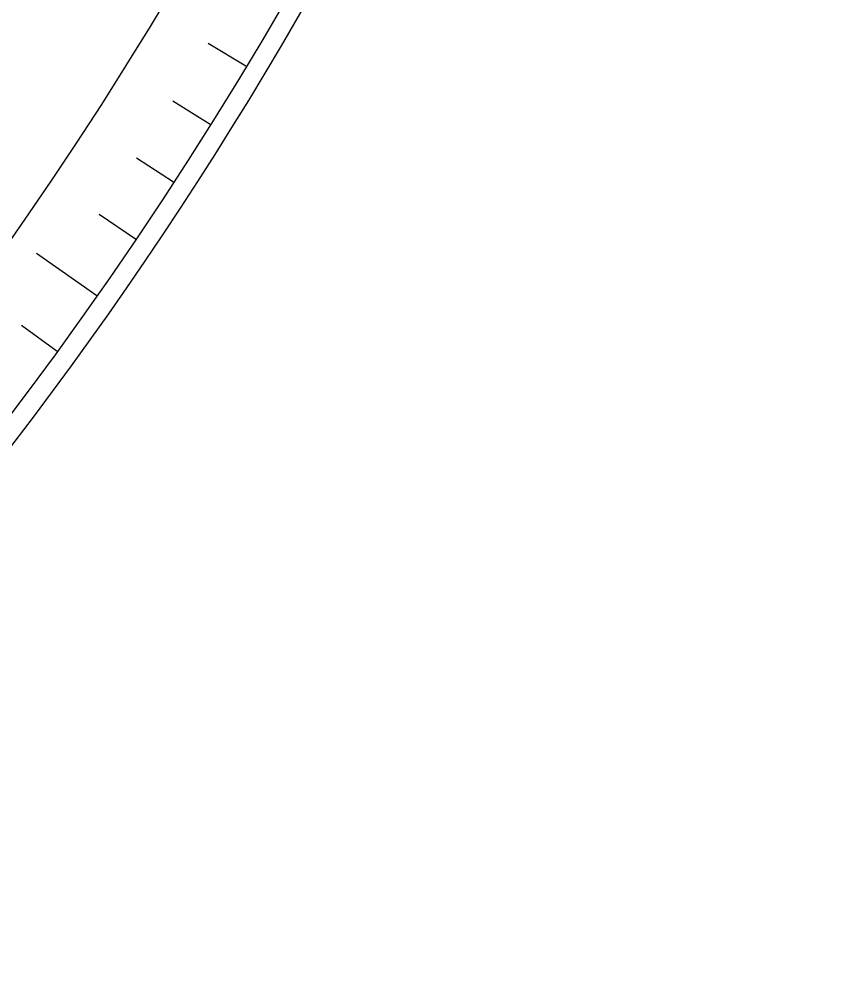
# Model space of a CAD drawing. Header units: millimetres. Extents: x -76 to 76, y -76 to 86.
# Drawn here: x 60.43 to 76, y -56.28 to -38.03 of the extents above; entities that cross this region are included whole.
import ezdxf

# ---------------------------------------------------------------- set-up
doc = ezdxf.new("R2010")
doc.units = ezdxf.units.MM
for name, color, linetype in [('CUT_INNER', 6, 'Continuous'), ('CUT_OUTER', 1, 'Continuous'), ('ENGRAVE', 7, 'Continuous'), ('ENGRAVE_FINE', 8, 'Continuous')]:
    doc.layers.add(name, color=color, linetype=linetype)

msp = doc.modelspace()

# ---------------------------------------------------------------- linework, layer by layer
at = {"layer": 'CUT_INNER'}
msp.add_arc((0.0001, -0.0002), 69.5399, 92.274707, 357.539245, dxfattribs=at)
at = {"layer": 'CUT_OUTER'}
msp.add_arc((0.0001, -0.0001), 75.9999, 179.913117, 0.0001, dxfattribs=at)
at = {"layer": 'ENGRAVE'}
msp.add_lwpolyline([(61.9381, -43.3695), (60.7739, -42.5543)], dxfattribs=at)
for radius in [75.6124, 73.6227, 69.9276]:
    msp.add_circle((0, 0), radius, dxfattribs=at)
at = {"layer": 'ENGRAVE_FINE'}
for points in [[(64.8125, -38.9433), (64.0816, -38.5041)], [(64.123, -40.0685), (63.3998, -39.6166)], [(63.4139, -41.1815), (62.6987, -40.717)], [(62.6855, -42.2819), (61.9786, -41.8051)], [(61.1717, -44.4439), (60.4819, -43.9426)]]:
    msp.add_lwpolyline(points, dxfattribs=at)

doc.saveas('drawing.dxf')
